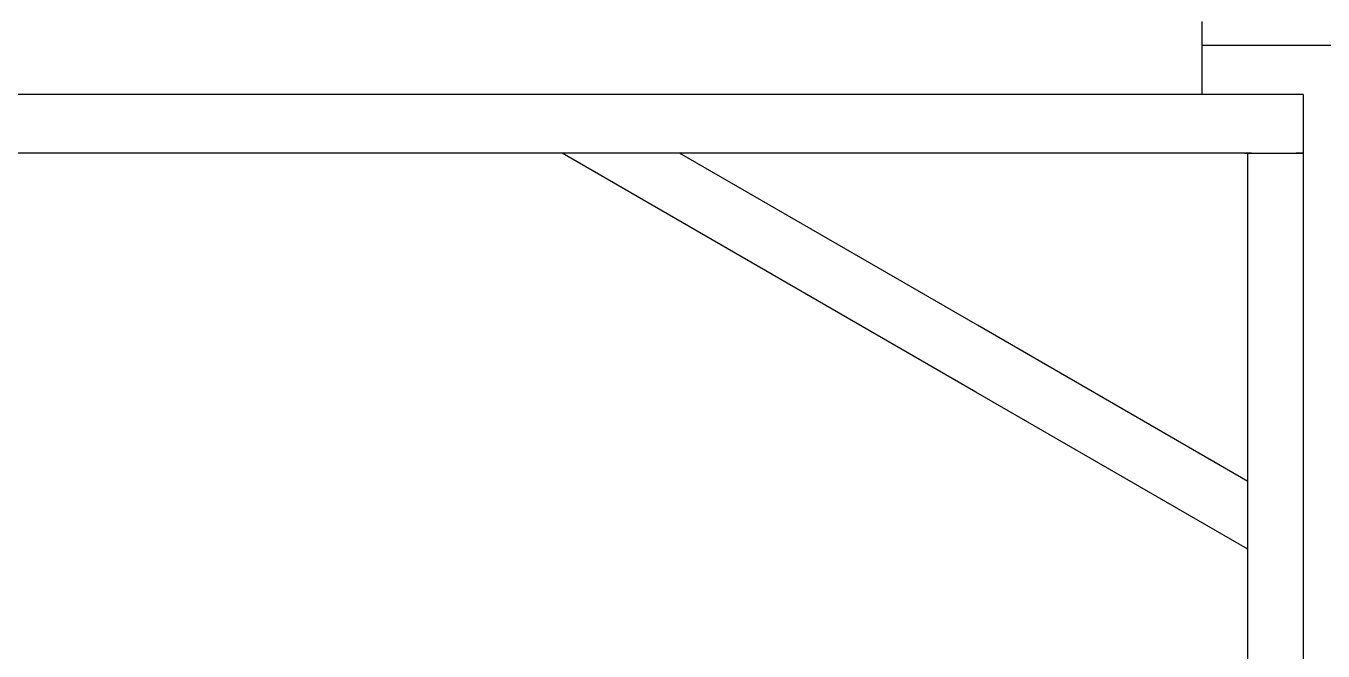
# Model space of a CAD drawing. Extents: x -681219 to -550379, y -242630 to -158199.
# Drawn here: x -625652 to -622785, y -174805 to -173424 of the extents above; entities that cross this region are included whole.
import ezdxf

# ---------------------------------------------------------------- set-up
doc = ezdxf.new("R2010")
doc.units = 0
doc.header["$LTSCALE"] = 1000
doc.layers.get('0').update_dxf_attribs({"linetype": 'CONTINUOUS'})
for name, color, linetype in [('SPTZ00211507A', 7, 'CONTINUOUS'), ('SPTZ0110017219', 7, 'CONTINUOUS'), ('SPTZ011001812', 7, 'CONTINUOUS'), ('SPTZ45_0202055', 7, 'CONTINUOUS'), ('SPTZ45_02020555', 7, 'CONTINUOUS'), ('SPTZ45_020205555', 7, 'CONTINUOUS')]:
    doc.layers.add(name, color=color, linetype=linetype)

msp = doc.modelspace()

# ---------------------------------------------------------------- linework, layer by layer
for p, q in [((-622951.7955, -175934.5304), (-622951.7955, -173705.4104)), ((-622829.4585, -173705.4104), (-622829.4585, -175934.5304))]:
    msp.add_line(p, q)
at = {"layer": 'SPTZ00211507A', "color": 7, "linetype": 'Continuous'}
for p, q in [((-623053.6665, -173414.3013), (-623053.6665, -173426.8987)), ((-623053.6665, -173426.8987), (-623053.6665, -173546.0024)), ((-623053.6665, -173546.0024), (-623053.6665, -173575.8104))]:
    msp.add_line(p, q, dxfattribs=at)
at = {"layer": 'SPTZ0110017219', "color": 7, "linetype": 'Continuous'}
for p, q in [((-622829.4585, -173575.8104), (-625881.3535, -173575.8104)), ((-622829.4585, -173575.8104), (-622829.4585, -173591.3624)), ((-622829.4585, -173591.3624), (-622829.4585, -173689.8584)), ((-622829.4585, -173689.8584), (-622829.4585, -173705.4104)), ((-624435.8895, -173705.4104), (-626101.6844, -173705.4104)), ((-622943.5065, -173705.4104), (-624147.9065, -173705.4104)), ((-622829.4585, -173705.4104), (-622845.0105, -173705.4104))]:
    msp.add_line(p, q, dxfattribs=at)
at = {"layer": 'SPTZ011001812', "color": 7, "linetype": 'Continuous'}
msp.add_line((-623053.6665, -173466.9464), (-622510.6425, -173466.9464), dxfattribs=at)
at = {"layer": 'SPTZ45_0202055', "color": 7, "linetype": 'Continuous'}
for p, q in [((-623552.7659, -174233.24), (-624466.9935, -173705.4104)), ((-623549.2515, -174085.6198), (-624207.7935, -173705.4104)), ((-622951.7955, -174430.5612), (-623549.2515, -174085.6198)), ((-622951.7955, -174580.2104), (-623552.7659, -174233.24))]:
    msp.add_line(p, q, dxfattribs=at)
at = {"layer": 'SPTZ45_02020555', "color": 7, "linetype": 'Continuous'}
for p, q in [((-622959.0585, -173705.4104), (-622943.5065, -173705.4104)), ((-622943.5065, -173705.4104), (-622845.0105, -173705.4104)), ((-622845.0105, -173705.4104), (-622829.4585, -173705.4104))]:
    msp.add_line(p, q, dxfattribs=at)
at = {"layer": 'SPTZ45_020205555', "color": 7, "linetype": 'Continuous'}
for p, q in [((-624435.8895, -173705.4104), (-624481.3605, -173705.4104)), ((-624147.9065, -173705.4104), (-624435.8895, -173705.4104)), ((-624102.4355, -173705.4104), (-624147.9065, -173705.4104))]:
    msp.add_line(p, q, dxfattribs=at)

doc.saveas('drawing.dxf')
